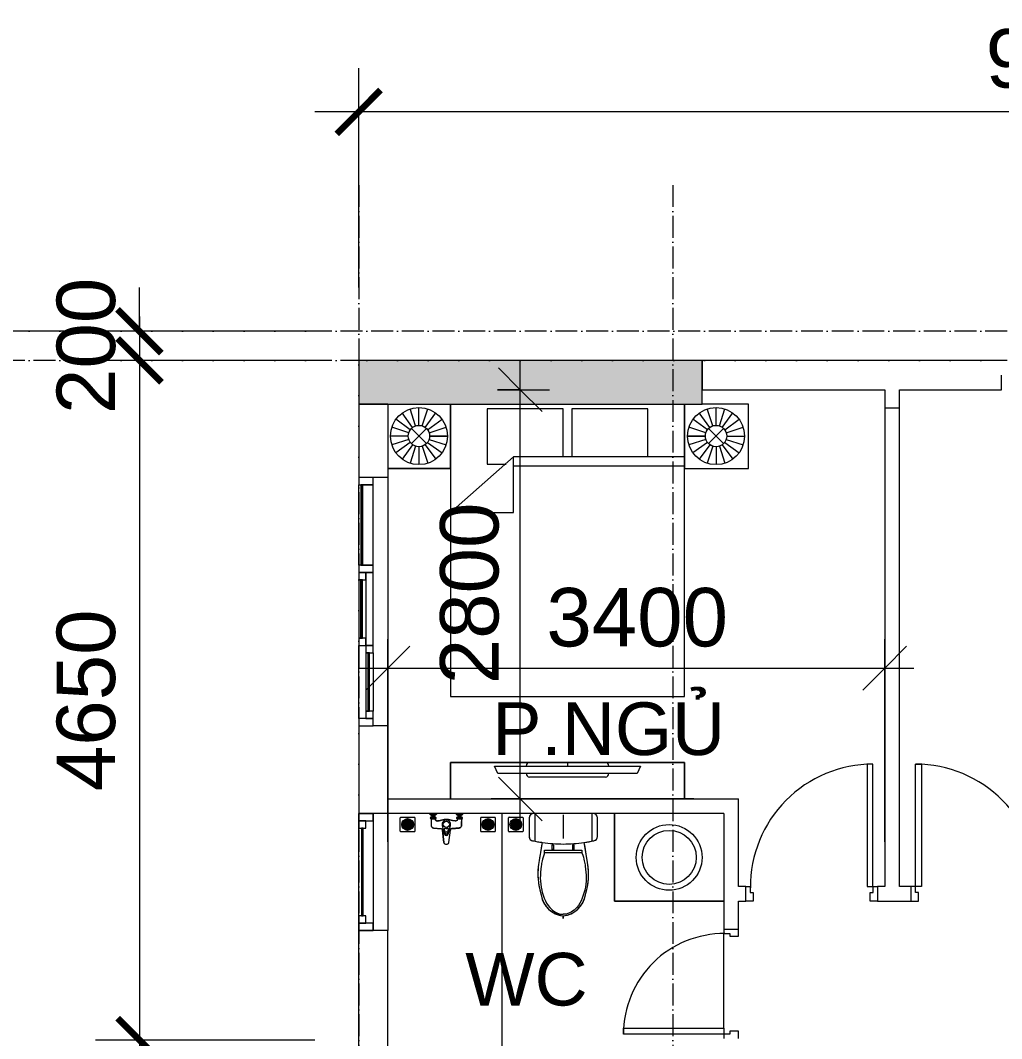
# Model space of a CAD drawing. Header units: millimetres. Extents: x -20215 to 101892, y -17414 to 45470.
# Drawn here: x -10815 to -4099, y 37760 to 44727 of the extents above; entities that cross this region are included whole.
import ezdxf

# ---------------------------------------------------------------- set-up
doc = ezdxf.new("R2010")
doc.units = ezdxf.units.MM
doc.linetypes.add('Grid Line', pattern=[4.2, 3, -0.6, 0, -0.6])
for name, color, linetype, lineweight in [('CHU', 181, 'Continuous', 5), ('CUA', 31, 'Continuous', 9), ('DIM', 1, 'Continuous', 5), ('DIM-200', 1, 'Continuous', 5), ('NET-CAT', 3, 'Continuous', 15), ('NET-THAY', 2, 'Continuous', 9), ('THIET BI', 44, 'Continuous', 5), ('THIET-BI', 44, 'Continuous', 5), ('TRUC', 225, 'Continuous', 5), ('X-COT HAM$0$LC.HA', 8, 'Continuous', 9)]:
    doc.layers.add(name, color=color, linetype=linetype, lineweight=lineweight)
doc.styles.add('Arial_1', font='arial_0.ttf', dxfattribs={"height": 400})
doc.styles.add('Arial_6', font='arial_0.ttf', dxfattribs={"height": 360})
doc.styles.add('TA1', font='arial_0.ttf')
doc.dimstyles.new('D_200_KTx2', dxfattribs={"dimtxt": 400, "dimasz": 300, "dimexe": 300, "dimexo": 300, "dimgap": 160, "dimtad": 1, "dimdec": 0, "dimzin": 9, "dimtxsty": 'TA1', "dimblk": 'ARCHTICK', "dimcen": 1, "dimdle": 300, "dimclrd": 256, "dimclre": 256, "dimclrt": 7, "dimadec": 0, "dimazin": 0, "dimtfac": 1, "dimtdec": 0, "dimtix": 1, "dimtmove": 1, "dimatfit": 3, "dimldrblk": 'ARCHTICK', "dimfxl": 0, "dimtolj": 1, "dimtzin": 0, "dimlwd": -1, "dimlwe": -1, "dimarcsym": 0})
doc.dimstyles.new('Diagonal_-_2mm_Arial', dxfattribs={"dimscale": 304.8, "dimtxt": 408.10376, "dimasz": 0.984252, "dimexe": 0.656168, "dimexo": 4.593176, "dimgap": 0.098425, "dimtad": 1, "dimdec": 0, "dimzin": 0, "dimdsep": 46, "dimtxsty": 'Arial_1', "dimblk1": 'OBLIQUE', "dimblk2": 'OBLIQUE', "dimsah": 1, "dimcen": 0.09, "dimdle": 0.656168, "dimazin": 0, "dimtfac": 1, "dimtdec": 4, "dimtix": 1, "dimtmove": 0, "dimatfit": 3, "dimfxl": 0, "dimtvp": 1, "dimtolj": 1, "dimtzin": 0, "dimlwd": 9, "dimlwe": 9, "dimarcsym": 0})

# ---------------------------------------------------------------- blocks, each defined once
blk = doc.blocks.new('ALC1807-ASCENT PLAZA-KET CAU_rvt-1-MẶT BẰNG TẦNG 4')
at = {"layer": 'X-COT HAM$0$LC.HA'}
h = blk.add_hatch(color=256, dxfattribs=at)
h.dxf.hatch_style = 1
h.paths.add_polyline_path([(-6149.5, 42099.9), (-6149.5, 42399.9), (-8499.5, 42399.9), (-8499.5, 42099.9)])
at = {"ltscale": 1000}
blk.add_lwpolyline([(-6149.5, 42099.9), (-6149.5, 42399.9), (-8499.5, 42399.9), (-8499.5, 42099.9)], close=True, dxfattribs=at)
blk = doc.blocks.new('CUA PHONG NGU - Type 1-1365721-MẶT BẰNG TẦNG 4')
at = {"layer": 'CUA'}
for p, q in [((-317.5, 890.3), (-277.5, 890.3)), ((-317.5, 52.3), (-317.5, 890.3)), ((-277.5, 890.3), (-277.5, 52.3)), ((-277.5, 52.3), (-317.5, 52.3))]:
    blk.add_line(p, q, dxfattribs=at)
at = {"layer": 'CUA', "lineweight": 5}
for p, q in [((-318.5, 52.3), (-348.5, 52.3)), ((-318.5, 11.3), (-318.5, 52.3)), ((-298.5, 11.3), (-318.5, 11.3)), ((-298.5, -47.7), (-298.5, 11.3)), ((521.5, 11.3), (501.5, 11.3)), ((501.5, 11.3), (501.5, -47.7)), ((551.5, 52.3), (521.5, 52.3)), ((521.5, 52.3), (521.5, 11.3)), ((-348.5, -47.7), (-298.5, -47.7)), ((501.5, -47.7), (551.5, -47.7))]:
    blk.add_line(p, q, dxfattribs=at)
blk.add_arc((-317.5, 52.3), 838, 359.5, 90, dxfattribs=at)
blk = doc.blocks.new('CUA PHONG NGU - Type 1-1365695-MẶT BẰNG TẦNG 4')
at = {"layer": 'CUA', "lineweight": 5}
for p, q in [((-348.5, 47.7), (-298.5, 47.7)), ((-298.5, 47.7), (-298.5, -11.3)), ((501.5, 47.7), (551.5, 47.7)), ((501.5, -11.3), (501.5, 47.7)), ((-318.5, -52.3), (-348.5, -52.3)), ((-318.5, -11.3), (-318.5, -52.3)), ((-298.5, -11.3), (-318.5, -11.3)), ((521.5, -11.3), (501.5, -11.3)), ((521.5, -52.3), (521.5, -11.3)), ((551.5, -52.3), (521.5, -52.3))]:
    blk.add_line(p, q, dxfattribs=at)
at = {"layer": 'CUA'}
for p, q in [((-277.5, -52.3), (-317.5, -52.3)), ((-317.5, -52.3), (-317.5, -890.3)), ((-277.5, -890.3), (-277.5, -52.3)), ((-317.5, -890.3), (-277.5, -890.3))]:
    blk.add_line(p, q, dxfattribs=at)
at = {"layer": 'CUA', "lineweight": 5}
blk.add_arc((-317.5, -52.3), 838, 270, 0.5, dxfattribs=at)
blk = doc.blocks.new('CUA WC - Type 1-1365096-MẶT BẰNG TẦNG 4')
at = {"layer": 'CUA'}
for p, q in [((-242.5, 740.3), (-202.5, 740.3)), ((-242.5, 52.3), (-242.5, 740.3)), ((-202.5, 740.3), (-202.5, 52.3)), ((-202.5, 52.3), (-242.5, 52.3))]:
    blk.add_line(p, q, dxfattribs=at)
at = {"layer": 'CUA', "lineweight": 5}
for p, q in [((-243.5, 52.3), (-273.5, 52.3)), ((-243.5, 11.3), (-243.5, 52.3)), ((-223.5, 11.3), (-243.5, 11.3)), ((-223.5, -47.7), (-223.5, 11.3)), ((446.5, 11.3), (426.5, 11.3)), ((426.5, 11.3), (426.5, -47.7)), ((476.5, 52.3), (446.5, 52.3)), ((446.5, 52.3), (446.5, 11.3)), ((-273.5, -47.7), (-223.5, -47.7)), ((426.5, -47.7), (476.5, -47.7))]:
    blk.add_line(p, q, dxfattribs=at)
blk.add_arc((-242.5, 52.3), 688, 359.5, 90, dxfattribs=at)
blk = doc.blocks.new('X-PHONG NGU 2 - X-PHONG NGU 2_Recovery_ 2-1759958-MẶT BẰNG TẦNG 4')
at = {"layer": 'CUA'}
for p, q in [((-800, 0), (-850, 0)), ((-850, 0), (-850, -100)), ((-250, 0), (-800, 0)), ((-800, 0), (-800, -75)), ((-800, -100), (-800, 0)), ((-250, -75), (-250, 0)), ((-200, 0), (-250, 0)), ((-250, 0), (-250, -100)), ((300, 0), (-200, 0)), ((-200, 0), (-200, -50)), ((-200, -100), (-200, 0)), ((300, -50), (300, 0)), ((350, 0), (300, 0)), ((300, 0), (300, -50)), ((350, -50), (350, 0)), ((350, 0), (750, 0)), ((800, 0), (750, 0)), ((750, 0), (750, -50)), ((850, 0), (800, 0)), ((800, 0), (800, -100)), ((800, -50), (800, 0)), ((850, -100), (850, 0)), ((-200, -50), (300, -50)), ((-150, -50), (-200, -50)), ((-200, -50), (-200, -100)), ((-150, -100), (-150, -50)), ((300, -50), (250, -50)), ((250, -50), (250, -100)), ((300, -50), (350, -50)), ((300, -100), (300, -50)), ((750, -25), (350, -25)), ((350, -25), (350, -35)), ((350, -35), (750, -35)), ((750, -35), (350, -35)), ((350, -35), (350, -50)), ((350, -50), (750, -50)), ((750, -35), (750, -25)), ((750, -50), (750, -35)), ((750, -50), (800, -50)), ((-850, -100), (-800, -100)), ((-250, -75), (-800, -75)), ((-800, -75), (-800, -85)), ((-800, -75), (-250, -75)), ((-800, -85), (-250, -85)), ((-250, -100), (-800, -100)), ((-250, -85), (-250, -75)), ((-250, -100), (-200, -100)), ((-200, -100), (-150, -100)), ((250, -75), (-150, -75)), ((-150, -75), (-150, -85)), ((-150, -85), (250, -85)), ((250, -85), (-150, -85)), ((-150, -85), (-150, -100)), ((-150, -100), (250, -100)), ((250, -85), (250, -75)), ((250, -100), (250, -85)), ((250, -100), (300, -100)), ((800, -100), (300, -100)), ((800, -100), (850, -100))]:
    blk.add_line(p, q, dxfattribs=at)
blk = doc.blocks.new('X-PHONG WC - X-PHONG WC 2-1722875-MẶT BẰNG TẦNG 4')
at = {"layer": 'CUA'}
for p, q in [((-350, 100), (-400, 100)), ((-400, 100), (-400, 0)), ((-400, 100), (400, 100)), ((-400, 0), (-400, 100)), ((-300, 100), (-350, 100)), ((-350, 100), (-350, 50)), ((-350, 0), (-350, 100)), ((-300, 50), (-300, 100)), ((300, 80), (-300, 80)), ((-300, 80), (-300, 70)), ((-300, 70), (300, 70)), ((350, 100), (300, 100)), ((300, 100), (300, 50)), ((300, 70), (300, 80)), ((350, 50), (350, 100)), ((400, 100), (350, 100)), ((350, 100), (350, 0)), ((400, 0), (400, 100)), ((400, 100), (400, 0)), ((-400, 0), (-350, 0)), ((400, 0), (-400, 0)), ((-350, 50), (-300, 50)), ((300, 50), (350, 50)), ((350, 0), (400, 0))]:
    blk.add_line(p, q, dxfattribs=at)
blk = doc.blocks.new('X-GIUONG - X-GIUONG 1-1305619-MẶT BẰNG TẦNG 4')
at = {"layer": 'THIET BI'}
for p, q in [((-1059.6, -158.2), (-1131.2, -59.5)), ((-1039.2, -147.8), (-1076.9, -31.8)), ((-1016.6, -144.2), (-1016.6, -22.2)), ((-993.9, -147.8), (-956.3, -31.8)), ((-973.5, -158.2), (-901.9, -59.5)), ((-800, -439), (-800, 0)), ((-800, 0), (-800, -2000)), ((-800, 0), (-800, -439)), ((-800, 0), (-800, -2000)), ((-550, -30), (-550, -410)), ((-30, -30), (-550, -30)), ((-30, -360), (-30, -30)), ((30, -30), (30, -360)), ((550, -30), (30, -30)), ((550, -360), (550, -30)), ((800, 0), (800, -439)), ((800, -2000), (800, 0)), ((800, 0), (800, -439)), ((800, -2000), (800, 0)), ((973.5, -158.2), (901.9, -59.5)), ((1239, 0), (921, 0)), ((1239, 0), (921, 0)), ((993.9, -147.8), (956.3, -31.8)), ((1016.6, -144.2), (1016.6, -22.2)), ((1039.2, -147.8), (1076.9, -31.8)), ((1059.6, -158.2), (1131.2, -59.5)), ((1239, -439), (1239, 0)), ((1239, -439), (1239, 0)), ((-1075.8, -174.4), (-1174.4, -102.7)), ((-957.4, -174.4), (-858.7, -102.7)), ((957.4, -174.4), (858.7, -102.7)), ((1075.8, -174.4), (1174.4, -102.7)), ((-1086.1, -194.8), (-1202.1, -157.1)), ((-1068.3, -269.1), (-964.8, -165.6)), ((-1068.3, -165.6), (-964.8, -269.1)), ((-947, -194.8), (-831, -157.1)), ((947, -194.8), (831, -157.1)), ((1068.3, -269.1), (964.8, -165.6)), ((1068.3, -165.6), (964.8, -269.1)), ((1086.1, -194.8), (1202.1, -157.1)), ((-1089.7, -217.4), (-1211.7, -217.4)), ((-1086.1, -240), (-1202.1, -277.7)), ((-1075.8, -260.4), (-1174.4, -332.1)), ((-1059.6, -276.6), (-1131.2, -375.2)), ((-973.5, -276.6), (-901.9, -375.2)), ((-957.4, -260.4), (-858.7, -332.1)), ((-947, -240), (-831, -277.7)), ((-943.4, -217.4), (-821.4, -217.4)), ((-821.4, -217.4), (-943.4, -217.4)), ((943.4, -217.4), (821.4, -217.4)), ((821.4, -217.4), (943.4, -217.4)), ((947, -240), (831, -277.7)), ((957.4, -260.4), (858.7, -332.1)), ((973.5, -276.6), (901.9, -375.2)), ((1059.6, -276.6), (1131.2, -375.2)), ((1075.8, -260.4), (1174.4, -332.1)), ((1086.1, -240), (1202.1, -277.7)), ((1089.7, -217.4), (1211.7, -217.4)), ((-1039.2, -287), (-1076.9, -402.9)), ((-1016.6, -290.5), (-1016.6, -412.5)), ((-993.9, -287), (-956.3, -402.9)), ((993.9, -287), (956.3, -402.9)), ((1016.6, -290.5), (1016.6, -412.5)), ((1039.2, -287), (1076.9, -402.9)), ((-370, -360), (-800, -740)), ((-550, -410), (-420, -410)), ((-370, -740), (-370, -360)), ((800, -360), (-370, -360)), ((-1229, -439), (-800, -439)), ((-800, -439), (-1229, -439)), ((-370, -420), (800, -420)), ((800, -439), (1239, -439)), ((800, -439), (1239, -439)), ((-800, -740), (-370, -740)), ((-800, -2000), (800, -2000)), ((-800, -2000), (800, -2000))]:
    blk.add_line(p, q, dxfattribs=at)
for centre, radius in [((-1016.6, -217.4), 195.1), ((1016.6, -217.4), 195.1), ((-1016.6, -217.4), 73.2), ((1016.6, -217.4), 73.2)]:
    blk.add_circle(centre, radius, dxfattribs=at)
blk = doc.blocks.new('X-TV - X-TV 3-1732778-MẶT BẰNG TẦNG 4')
at = {"layer": 'THIET BI'}
for p, q in [((1600, 250), (0, 250)), ((0, 250), (0, 0)), ((0, 250), (1600, 250)), ((0, 0), (0, 250)), ((300, 225), (1300, 225)), ((322.5, 175), (300, 225)), ((540, 250), (1060, 250)), ((800, 250), (800, 225)), ((1300, 225), (1277.5, 175)), ((1600, 0), (1600, 250)), ((1600, 250), (1600, 0)), ((1277.5, 175), (322.5, 175)), ((1060, 150), (540, 150))]:
    blk.add_line(p, q, dxfattribs=at)
for centre, start_param, end_param in [((540, 225), 0, 1.570796), ((1060, 225), 4.712389, 6.283185), ((540, 175), 1.570796, 3.141593), ((1060, 175), 3.141593, 4.712389)]:
    blk.add_ellipse(centre, major_axis=(0, 25), ratio=0.9, start_param=start_param, end_param=end_param, dxfattribs=at)
blk = doc.blocks.new('X-XI1 - X-XI-V14-MẶT BẰNG TẦNG 4')
at = {"layer": 'THIET-BI'}
for p, q in [((194.6, 0), (194.6, -186.1)), ((215, -2.1), (204.3, 0)), ((-230.6, -16.8), (-233.2, -33.2)), ((-233.2, -29), (-233.2, -157.9)), ((-233.2, -29), (-233.2, -157.9)), ((-233.2, -33.2), (-233.2, -45)), ((-233.2, -45), (-233.2, -157.9)), ((-227.9, -12.2), (-230.6, -16.8)), ((-222, -6.1), (-227.9, -12.2)), ((-212.4, -1.2), (-222, -6.1)), ((-204.3, 0), (-212.4, -1.2)), ((-194.6, 0), (-194.6, -185.7)), ((0, -9.4), (0, -169.7)), ((219.3, -4.2), (215, -2.1)), ((224.8, -8.5), (219.3, -4.2)), ((227.7, -12), (224.8, -8.5)), ((231.6, -19.3), (227.7, -12)), ((233.2, -29), (231.6, -19.3)), ((233.2, -157.9), (233.2, -29)), ((233.2, -157.9), (233.2, -29)), ((233.2, -157.9), (233.2, -29)), ((-233.2, -157.9), (-232.9, -162.1)), ((-232.9, -162.1), (-231, -169.1)), ((-231, -169.1), (-228, -174.5)), ((-228, -174.5), (-224.2, -178.9)), ((-224.2, -178.9), (-216.9, -183.9)), ((-216.9, -183.9), (-209.4, -186.4)), ((-209.4, -186.4), (-202.4, -187.7)), ((-202.4, -187.7), (-192, -189.7)), ((-192, -189.7), (-184.2, -191.1)), ((-184.2, -191.1), (-168, -193.8)), ((-168, -193.8), (-149.9, -196.6)), ((-143.8, -197.5), (-166.7, -335.2)), ((-143.8, -197.5), (-166.7, -335.2)), ((-149.9, -196.6), (-143.8, -197.5)), ((-143.8, -197.5), (-147.8, -221.1)), ((143.8, -197.5), (212.9, -185.5)), ((166.7, -335.2), (143.8, -197.5)), ((166.7, -335.2), (143.8, -197.5)), ((146.9, -216.1), (143.8, -197.5)), ((212.9, -185.5), (220.8, -181.7)), ((220.8, -181.7), (226.5, -176.5)), ((226.5, -176.5), (231.9, -166.7)), ((231.9, -166.7), (233.2, -157.9)), ((-155.3, -266.3), (-157.7, -280.9)), ((-147.8, -221.1), (-155.3, -266.3)), ((-127.7, -249.9), (127.7, -249.9)), ((-127.7, -267.8), (-127.7, -249.9)), ((-8.6, -267.8), (-127.7, -267.8)), ((-76.6, -213.5), (-66.1, -213.5)), ((-76.6, -245), (-76.6, -213.5)), ((-66.1, -245), (-76.6, -245)), ((-66.1, -213.5), (-66.1, -245)), ((127.7, -267.8), (-8.6, -267.8)), ((64, -213.5), (64, -245)), ((74.4, -213.5), (64, -213.5)), ((64, -245), (74.4, -245)), ((74.4, -245), (74.4, -213.5)), ((127.7, -249.9), (127.7, -267.8)), ((151.8, -245.3), (146.9, -216.1)), ((157.2, -277.8), (151.8, -245.3)), ((161.7, -304.9), (157.2, -277.8)), ((-164.6, -322), (-168.9, -349)), ((-161.5, -303.8), (-164.6, -322)), ((-157.7, -280.9), (-161.5, -303.8)), ((166.7, -335.2), (161.7, -304.9)), ((171.6, -371), (166.7, -335.2)), ((-172.5, -383), (-173.5, -402.2)), ((-173.5, -402.2), (-173.1, -436.1)), ((-171, -365.1), (-172.5, -383)), ((-168.9, -349), (-171, -365.1)), ((173.2, -395.8), (171.6, -371)), ((173.5, -426.5), (173.2, -395.8)), ((-173.1, -436.1), (-172.5, -446.5)), ((-172.5, -446.5), (-169.6, -474.8)), ((-169.6, -474.8), (-166.5, -495.3)), ((165.2, -502.3), (172.5, -446.5)), ((172.5, -446.5), (173.5, -426.5)), ((-166.5, -495.3), (-161.1, -520.9)), ((-161.1, -520.9), (-151.4, -555.9)), ((-151.4, -555.9), (-143.5, -587)), ((145.5, -581), (151.4, -555.9)), ((151.4, -555.9), (155.1, -543.7)), ((155.1, -543.7), (161.7, -518.5)), ((161.7, -518.5), (165.2, -502.3)), ((-143.5, -587), (-131.8, -612.8)), ((-131.8, -612.8), (-121.7, -628.9)), ((114.1, -638.9), (131.6, -613.2)), ((131.6, -613.2), (145.5, -581)), ((-121.7, -628.9), (-100.2, -653.8)), ((-100.2, -653.8), (-87.5, -664.8)), ((-87.5, -664.8), (-69.9, -676.9)), ((-69.9, -676.9), (-49.6, -687.2)), ((-49.6, -687.2), (-19.9, -696.9)), ((0, -700.2), (34.6, -692.9)), ((34.6, -692.9), (60.8, -681.9)), ((60.8, -681.9), (86, -665.9)), ((86, -665.9), (100.2, -653.8)), ((100.2, -653.8), (114.1, -638.9)), ((-19.9, -696.9), (0, -700.2)), ((0, -700.2), (0, -702.7)), ((0, -712.5), (0, -700.2)), ((0, -700.3), (0, -710.2)), ((0, -702.7), (0, -715.9)), ((0, -710.2), (0, -716.9)), ((0, -717.2), (0, -712.5)), ((0, -716.9), (0, -717.2))]:
    blk.add_line(p, q, dxfattribs=at)
for centre, radius, start, end in [((204.3, -29), 29, 360, 90), ((204.3, -29), 29, 0, 90), ((-204.3, -29), 29, 90, 180), ((-204.3, -29), 29, 90, 180), ((-204.3, -157.9), 29, 180, 259.85987), ((-204.3, -157.9), 29, 180, 259.85987), ((18.1, 960), 1168.8, 258.77622, 262.03475), ((18.1, 960), 1168.8, 258.77622, 262.03475), ((18.1, 960), 1168.8, 262.14467, 269.16333), ((-16, 957.7), 1166.4, 270.83748, 277.76826), ((-18.1, 960), 1168.8, 277.96525, 281.22378), ((-18.1, 960), 1168.8, 277.96525, 281.22378), ((204.3, -157.9), 29, 280.14013, 360), ((204.3, -157.9), 29, 280.14013, 0), ((287.1, -414.4), 460.7, 170.09406, 197.88556), ((287.1, -414.4), 460.7, 170.09406, 197.88556), ((-287.1, -414.4), 460.7, 342.11444, 9.90594), ((-287.1, -414.4), 460.7, 342.11444, 9.90594), ((18.2, -529.6), 171.6, 188.82666, 263.90979), ((18.2, -529.6), 171.6, 188.82666, 263.90979), ((-18.2, -529.6), 171.6, 276.09021, 351.17334), ((-18.2, -529.6), 171.6, 276.09021, 351.17334)]:
    blk.add_arc(centre, radius, start, end, dxfattribs=at)
for points in [[(-127.7, -267.8), (-143.4, -315.6), (-152.2, -364.8), (-160.3, -442.2), (-151, -516.8), (-129.6, -585.3), (-93.5, -652), (-37.5, -689.3), (-2.9, -689.4), (0, -689.4)], [(127.7, -267.8), (143.4, -315.6), (152.2, -364.8), (160.3, -442.2), (151, -516.8), (129.6, -585.3), (93.5, -652), (37.5, -689.3), (2.9, -689.4), (0, -689.4)]]:
    blk.add_open_spline(points, degree=3, knots=[12.724379, 12.724379, 12.724379, 12.724379, 75.096459, 151.912755, 228.70098, 282.501534, 351.034079, 439.49288, 447.51098, 447.51098, 447.51098, 447.51098], dxfattribs=at)
blk = doc.blocks.new('X-LA - X-LA 5-1486590-MẶT BẰNG TẦNG 4')
at = {"layer": 'THIET-BI'}
for p, q in [((-375, 0), (-375, -600)), ((-375, -600), (-375, 0)), ((-375, -600), (375, -600)), ((375, -600), (-375, -600))]:
    blk.add_line(p, q, dxfattribs=at)
for radius in [225, 185]:
    blk.add_circle((0, -300), radius, dxfattribs=at)
blk = doc.blocks.new('X-SEN - X-SEN-1305592-MẶT BẰNG TẦNG 4')
at = {"layer": 'THIET-BI'}
for p, q in [((-67.5, 0), (-112.5, 0)), ((-112.5, 0), (-112.5, -3.8)), ((-112.5, 0), (-67.5, 0)), ((-112.5, -3.8), (-112.5, 0)), ((-67.5, -3.8), (-67.5, 0)), ((-67.5, 0), (-67.5, -3.8)), ((112.5, 0), (67.5, 0)), ((67.5, 0), (67.5, -3.8)), ((67.5, 0), (67.5, -3.8)), ((112.5, 0), (67.5, 0)), ((112.5, -3.8), (112.5, 0)), ((112.5, -3.8), (112.5, 0)), ((-112.5, -3.8), (-99.9, -12.6)), ((-67.5, -3.8), (-112.5, -3.8)), ((-112.5, -3.8), (-99.9, -12.6)), ((-99.9, -25.3), (-107.2, -25.3)), ((-72.8, -25.3), (-107.2, -25.3)), ((-107.2, -34.3), (-105.1, -34.3)), ((-107.2, -34.3), (-72.8, -34.3)), ((-105.1, -34.3), (-105.1, -37.2)), ((-105.1, -34.3), (-105.1, -37.2)), ((-74.9, -34.3), (-105.1, -34.3)), ((-105.1, -37.2), (-74.9, -37.2)), ((-99.9, -12.6), (-99.9, -25.3)), ((-99.9, -12.6), (-80.1, -12.6)), ((-80.1, -12.6), (-99.9, -12.6)), ((-99.9, -12.6), (-99.9, -25.3)), ((-80.1, -12.6), (-67.5, -3.8)), ((-80.1, -12.6), (-67.5, -3.8)), ((-80.1, -25.3), (-80.1, -12.6)), ((-80.1, -25.3), (-80.1, -12.6)), ((-72.8, -25.3), (-80.1, -25.3)), ((-74.9, -37.2), (-74.9, -34.3)), ((-74.9, -34.3), (-72.8, -34.3)), ((-74.9, -37.2), (-74.9, -34.3)), ((67.5, -3.8), (80.1, -12.6)), ((112.5, -3.8), (67.5, -3.8)), ((67.5, -3.8), (80.1, -12.6)), ((80.1, -25.3), (72.8, -25.3)), ((107.2, -25.3), (72.8, -25.3)), ((72.8, -34.3), (74.9, -34.3)), ((72.8, -34.3), (107.2, -34.3)), ((74.9, -34.3), (74.9, -37.2)), ((74.9, -34.3), (74.9, -37.2)), ((105.1, -34.3), (74.9, -34.3)), ((74.9, -37.2), (105.1, -37.2)), ((80.1, -12.6), (80.1, -25.3)), ((99.9, -12.6), (80.1, -12.6)), ((80.1, -12.6), (99.9, -12.6)), ((99.9, -12.6), (80.1, -12.6)), ((80.1, -12.6), (80.1, -25.3)), ((99.9, -12.6), (112.5, -3.8)), ((99.9, -12.6), (112.5, -3.8)), ((99.9, -25.3), (99.9, -12.6)), ((99.9, -25.3), (99.9, -12.6)), ((107.2, -25.3), (99.9, -25.3)), ((105.1, -37.2), (105.1, -34.3)), ((105.1, -34.3), (107.2, -34.3)), ((105.1, -37.2), (105.1, -34.3)), ((-12.9, -141.7), (-27.6, -80.8)), ((-27.3, -113.1), (-17.5, -199.2)), ((-17.5, -199.2), (-27.3, -113.1)), ((-7.7, -139.6), (-13.8, -105.5)), ((7.7, -139.6), (13.8, -105.5)), ((12.9, -141.7), (27.6, -80.8)), ((17.5, -199.2), (27.3, -113.1)), ((17.5, -199.2), (27.3, -113.1))]:
    blk.add_line(p, q, dxfattribs=at)
for centre, radius in [((0, -73.2), 21.5), ((0, -130.1), 7.2)]:
    blk.add_circle(centre, radius, dxfattribs=at)
for centre, radius, start, end in [((-102.9, -29.8), 6.9, 148.02464, 211.97536), ((-102.9, -29.8), 6.9, 148.02464, 211.97536), ((-107.2, -27.1), 1.8, 90, 148.02464), ((-107.2, -27.1), 1.8, 90, 148.02464), ((-107.2, -32.5), 1.8, 211.97536, 270), ((-107.2, -32.5), 1.8, 211.97536, 270), ((-112.5, -29.8), 6.9, 319.28447, 40.71553), ((-94.4, -29.8), 6.9, 139.28447, 220.71553), ((-85.4, -29.8), 6.9, 319.28447, 40.71553), ((-67.5, -29.8), 6.9, 139.28447, 220.71553), ((-72.8, -27.1), 1.8, 31.97536, 90), ((-72.8, -27.1), 1.8, 31.97536, 90), ((-72.8, -32.5), 1.8, 270, 328.02464), ((-72.8, -32.5), 1.8, 270, 328.02464), ((-77.1, -29.8), 6.9, 328.02464, 31.97536), ((-77.1, -29.8), 6.9, 328.02464, 31.97536), ((-0.4, -73.2), 28.3, 89.25175, 195.66926), ((0.4, -73.2), 28.3, 344.33074, 90.74825), ((77.1, -29.8), 6.9, 148.02464, 211.97536), ((77.1, -29.8), 6.9, 148.02464, 211.97536), ((72.8, -27.1), 1.8, 90, 148.02464), ((72.8, -27.1), 1.8, 90, 148.02464), ((72.8, -32.5), 1.8, 211.97536, 270), ((72.8, -32.5), 1.8, 211.97536, 270), ((67.5, -29.8), 6.9, 319.28447, 40.71553), ((85.6, -29.8), 6.9, 139.28447, 220.71553), ((94.6, -29.8), 6.9, 319.28447, 40.71553), ((112.5, -29.8), 6.9, 139.28447, 220.71553), ((107.2, -27.1), 1.8, 31.97536, 90), ((107.2, -27.1), 1.8, 31.97536, 90), ((107.2, -32.5), 1.8, 270, 328.02464), ((107.2, -32.5), 1.8, 270, 328.02464), ((102.9, -29.8), 6.9, 328.02464, 31.97536), ((102.9, -29.8), 6.9, 328.02464, 31.97536), ((-9.4, -104.7), 4.5, 74.07034, 190.15556), ((-0.4, -73.2), 28.3, 254.07034, 270.74825), ((0.4, -73.2), 28.3, 269.25175, 285.92966), ((9.4, -104.7), 4.5, 349.84444, 105.92966), ((0, -191), 19.3, 205.0481, 334.9519), ((0, -191), 19.3, 205.0481, 334.9519), ((0, -134.7), 14.7, 208.41441, 331.58559), ((0, -136.6), 8.24, 201.12938, 338.87062)]:
    blk.add_arc(centre, radius, start, end, dxfattribs=at)
for points, knots in [([(-105.1, -37.2), (-105.1, -39.1), (-104.9, -42.9), (-104.7, -48.5), (-104.5, -54.2), (-104.2, -61.7), (-103.9, -68.4), (-103.8, -73.6), (-103.7, -75.5), (-103.7, -76.7), (-103.6, -77.6), (-103.6, -78.6), (-103.6, -79.8), (-103.6, -81), (-103.5, -81.8), (-103.5, -82.3), (-103.5, -82.6), (-103.4, -83), (-103.4, -83.5), (-103.3, -84.3), (-103.2, -85.5), (-103.1, -86.6), (-102.8, -87.6), (-102.6, -88.2), (-102.3, -88.9), (-101.9, -89.7), (-101.3, -90.8), (-100.6, -91.7), (-100, -92.5), (-99, -93.6), (-97.8, -94.7), (-96.2, -95.8), (-95, -96.6), (-93.7, -97.2), (-92.4, -97.7), (-91.2, -98.1), (-90.3, -98.4), (-89.6, -98.5), (-88.9, -98.7), (-88, -98.8), (-86.8, -99), (-85.6, -99.1), (-84.7, -99.1), (-84, -99.2), (-83.3, -99.3), (-82.3, -99.4), (-81.2, -99.5), (-79.7, -99.6), (-77.9, -99.8), (-75.5, -100), (-72.8, -100.2), (-70, -100.5), (-66.3, -100.8), (-61.6, -101.2), (-56, -101.5), (-51.7, -101.8), (-48.8, -101.9), (-47.3, -101.9), (-46.1, -101.9), (-45.1, -102), (-44.4, -102), (-43.6, -102), (-42.6, -102), (-41.4, -102), (-40.1, -102), (-39.3, -102.1), (-38.8, -102.1), (-38.5, -102.2), (-38.1, -102.2), (-37.6, -102.3), (-36.8, -102.4), (-35.6, -102.6), (-34.3, -103), (-33.2, -103.5), (-32.5, -104), (-31.7, -104.6), (-30.5, -105.7), (-29, -107.6), (-27.9, -110.1), (-27.4, -112), (-27.3, -113.1)], [0, 0, 0, 0, 0.041667, 0.083333, 0.125, 0.166667, 0.25, 0.270833, 0.28125, 0.291667, 0.296875, 0.302083, 0.3125, 0.322917, 0.328125, 0.330729, 0.333333, 0.335938, 0.338542, 0.34375, 0.354167, 0.364583, 0.369792, 0.375, 0.380208, 0.385417, 0.395833, 0.40625, 0.411458, 0.416667, 0.4375, 0.447917, 0.458333, 0.46875, 0.479167, 0.489583, 0.494792, 0.5, 0.505208, 0.510417, 0.520833, 0.53125, 0.536458, 0.541667, 0.546875, 0.552083, 0.5625, 0.572917, 0.583333, 0.604167, 0.625, 0.645833, 0.666667, 0.708333, 0.75, 0.791667, 0.802083, 0.8125, 0.822917, 0.828125, 0.833333, 0.838542, 0.84375, 0.854167, 0.864583, 0.869792, 0.872396, 0.875, 0.877604, 0.880208, 0.885417, 0.895833, 0.90625, 0.916667, 0.921875, 0.927083, 0.9375, 0.958333, 0.979167, 1, 1, 1, 1]), ([(-105.1, -37.2), (-104.5, -52.3), (-103.9, -68.7), (-103.3, -87.5), (-99.6, -93.9), (-92.4, -98.5), (-72.6, -100.1), (-54, -102.2), (-33.9, -102), (-28.7, -107.4), (-27.8, -111), (-27.3, -113.1)], [0, 0, 0, 0, 45.441328, 49.333631, 56.110562, 66.562664, 73.682324, 114.966912, 125.570438, 129.900151, 136.284558, 136.284558, 136.284558, 136.284558]), ([(0, -41), (-2, -40.9), (-5.6, -40.9), (-10.3, -41.2), (-14.4, -41.6), (-18, -42.2), (-21.2, -42.9), (-24.2, -43.7), (-27.1, -44.6), (-30, -45.4), (-32.9, -46.3), (-35.8, -47.2), (-38.8, -47.9), (-41.8, -48.6), (-45.1, -49.2), (-48.4, -49.8), (-51.8, -50.2), (-54.8, -50.5), (-56.9, -50.7), (-58.1, -50.8), (-59, -50.9), (-59.9, -51), (-60.8, -51), (-61.7, -51), (-62.4, -51), (-63, -51), (-63.6, -51), (-64.4, -50.9), (-65.1, -50.8), (-65.7, -50.7), (-66.1, -50.6), (-66.5, -50.5), (-67.1, -50.4), (-68.1, -50.1), (-69.1, -49.6), (-70.1, -49), (-71.1, -48.3), (-72, -47.4), (-72.8, -46.6), (-73.3, -45.8), (-73.8, -45.1), (-74.1, -44.3), (-74.4, -43.5), (-74.6, -42.6), (-74.7, -41.9), (-74.8, -41.3), (-74.8, -40.9), (-74.9, -40.4), (-74.9, -39.8), (-74.9, -38.8), (-74.9, -37.9), (-74.9, -37.2)], [0, 0, 0, 0, 0.041667, 0.083333, 0.125, 0.166667, 0.208333, 0.25, 0.291667, 0.333333, 0.375, 0.416667, 0.458333, 0.5, 0.541667, 0.583333, 0.625, 0.666667, 0.6875, 0.697917, 0.708333, 0.71875, 0.729167, 0.739583, 0.75, 0.755208, 0.760417, 0.770833, 0.78125, 0.786458, 0.791667, 0.796875, 0.802083, 0.8125, 0.833333, 0.84375, 0.854167, 0.875, 0.885417, 0.895833, 0.90625, 0.916667, 0.927083, 0.9375, 0.947917, 0.953125, 0.958333, 0.963542, 0.96875, 0.979167, 1, 1, 1, 1]), ([(-74.9, -37.2), (-74.9, -39.9), (-75, -44.9), (-67.9, -51.6), (-55.3, -50.7), (-39.4, -48.7), (-24.4, -43.4), (-11.8, -40.7), (0, -41)], [0, 0, 0, 0, 8.475038, 15.961674, 29.255673, 47.963091, 70.422589, 93.837243, 93.837243, 93.837243, 93.837243]), ([(74.9, -37.2), (74.9, -37.9), (74.9, -38.8), (74.9, -39.8), (74.9, -40.4), (74.8, -40.9), (74.8, -41.3), (74.7, -41.9), (74.6, -42.6), (74.4, -43.3), (74.3, -43.9), (74.1, -44.4), (73.8, -45.1), (73.3, -45.8), (72.8, -46.6), (72, -47.4), (71.1, -48.3), (70.1, -49), (69.1, -49.6), (68.1, -50.1), (67.1, -50.4), (66.5, -50.5), (66.1, -50.6), (65.7, -50.7), (65.1, -50.8), (64.4, -50.9), (63.5, -51), (62.7, -51), (62.1, -51), (61.5, -51), (60.8, -51), (59.9, -51), (59, -50.9), (58.1, -50.8), (56.9, -50.7), (54.8, -50.5), (51.8, -50.2), (47.2, -49.6), (41.8, -48.7), (36.8, -47.4), (32.9, -46.3), (30, -45.4), (27.1, -44.6), (24.2, -43.7), (21.2, -42.9), (18, -42.2), (14.4, -41.6), (10.3, -41.2), (5.6, -40.9), (2, -40.9), (0, -41)], [0, 0, 0, 0, 0.020833, 0.03125, 0.036458, 0.041667, 0.046875, 0.052083, 0.0625, 0.072917, 0.078125, 0.083333, 0.09375, 0.104167, 0.114583, 0.125, 0.145833, 0.15625, 0.166667, 0.1875, 0.197917, 0.203125, 0.208333, 0.213542, 0.21875, 0.229167, 0.239583, 0.25, 0.255208, 0.260417, 0.270833, 0.28125, 0.291667, 0.302083, 0.3125, 0.333333, 0.375, 0.416667, 0.5, 0.583333, 0.625, 0.666667, 0.708333, 0.75, 0.791667, 0.833333, 0.875, 0.916667, 0.958333, 1, 1, 1, 1]), ([(74.9, -37.2), (74.9, -39.9), (75, -44.9), (67.9, -51.6), (55.3, -50.7), (39.4, -48.7), (24.4, -43.4), (11.8, -40.7), (0, -41)], [0, 0, 0, 0, 8.475038, 15.961674, 29.255673, 47.963091, 70.422589, 93.837243, 93.837243, 93.837243, 93.837243]), ([(27.3, -113.1), (27.4, -112), (27.9, -110.1), (29, -107.6), (30.5, -105.7), (31.7, -104.6), (32.5, -104), (33.2, -103.5), (34.3, -103), (35.6, -102.6), (36.8, -102.4), (37.6, -102.3), (38.1, -102.2), (38.5, -102.2), (38.8, -102.1), (39.3, -102.1), (40.1, -102), (41.4, -102), (42.6, -102), (43.6, -102), (44.4, -102), (45.1, -102), (46.1, -101.9), (47.3, -101.9), (48.8, -101.9), (51.7, -101.8), (57.9, -101.4), (65.3, -100.9), (72.8, -100.2), (76.9, -99.8), (79.7, -99.6), (81.2, -99.5), (82.3, -99.4), (83.3, -99.3), (84, -99.2), (84.7, -99.1), (85.6, -99.1), (86.8, -99), (88, -98.8), (88.9, -98.7), (89.6, -98.5), (90.3, -98.4), (91.2, -98.1), (92.4, -97.7), (93.7, -97.2), (95, -96.6), (96.2, -95.8), (97.8, -94.7), (99.2, -93.4), (100.4, -91.9), (101.3, -90.8), (101.9, -89.7), (102.3, -88.9), (102.6, -88.2), (102.8, -87.6), (103.1, -86.6), (103.2, -85.5), (103.3, -84.3), (103.4, -83.5), (103.4, -83), (103.5, -82.6), (103.5, -82.3), (103.5, -81.8), (103.6, -81), (103.6, -79.8), (103.6, -78.6), (103.6, -77.6), (103.7, -76.7), (103.7, -75.5), (103.8, -73.6), (103.9, -70.3), (104.1, -65.5), (104.5, -54.2), (104.8, -44.8), (105.1, -37.2)], [0, 0, 0, 0, 0.020833, 0.041667, 0.0625, 0.072917, 0.078125, 0.083333, 0.09375, 0.104167, 0.114583, 0.119792, 0.122396, 0.125, 0.127604, 0.130208, 0.135417, 0.145833, 0.15625, 0.161458, 0.166667, 0.171875, 0.177083, 0.1875, 0.197917, 0.208333, 0.25, 0.333333, 0.375, 0.416667, 0.427083, 0.4375, 0.447917, 0.453125, 0.458333, 0.463542, 0.46875, 0.479167, 0.489583, 0.494792, 0.5, 0.505208, 0.510417, 0.520833, 0.53125, 0.541667, 0.552083, 0.5625, 0.583333, 0.59375, 0.604167, 0.614583, 0.619792, 0.625, 0.630208, 0.635417, 0.645833, 0.65625, 0.661458, 0.664062, 0.666667, 0.669271, 0.671875, 0.677083, 0.6875, 0.697917, 0.703125, 0.708333, 0.71875, 0.729167, 0.75, 0.791667, 0.833333, 1, 1, 1, 1]), ([(105.1, -37.2), (104.5, -52.3), (103.9, -68.7), (103.3, -87.5), (99.6, -93.9), (92.4, -98.5), (72.6, -100.1), (54, -102.2), (33.9, -102), (28.7, -107.4), (27.8, -111), (27.3, -113.1)], [0, 0, 0, 0, 45.441328, 49.333631, 56.110562, 66.562664, 73.682324, 114.966912, 125.570438, 129.900151, 136.284558, 136.284558, 136.284558, 136.284558])]:
    blk.add_open_spline(points, degree=3, knots=knots, dxfattribs=at)
blk = doc.blocks.new('X-PHEU - X-PHEU-1231512-MẶT BẰNG TẦNG 4')
at = {"layer": 'THIET-BI'}
for p, q in [((25, 29), (25, 121)), ((29, 125), (121, 125)), ((42.5, 90.5), (42.5, 59.5)), ((47.5, 51.8), (47.5, 98.2)), ((52.5, 103.1), (52.5, 46.9)), ((57.5, 43.5), (57.5, 106.5)), ((62.5, 108.8), (62.5, 41.2)), ((67.5, 39.8), (67.5, 110.2)), ((72.5, 110.9), (72.5, 78.1)), ((72.5, 71.9), (72.5, 39.1)), ((77.5, 78.1), (77.5, 110.9)), ((77.5, 39.1), (77.5, 71.9)), ((82.5, 110.2), (82.5, 39.8)), ((87.5, 41.2), (87.5, 108.8)), ((92.5, 106.5), (92.5, 43.5)), ((97.5, 46.9), (97.5, 103.1)), ((102.5, 98.2), (102.5, 51.8)), ((107.5, 59.5), (107.5, 90.5)), ((125, 121), (125, 29)), ((121, 25), (29, 25))]:
    blk.add_line(p, q, dxfattribs=at)
blk.add_circle((75, 75), 40, dxfattribs=at)
for centre, radius, start, end in [((29, 121), 4, 90, 180), ((75, 75), 36, 139.80824, 154.52563), ((75, 75), 36, 119.0853, 128.68219), ((75, 75), 36, 102.0247, 110.31751), ((75, 75), 4, 128.68219, 231.31781), ((75, 75), 36, 90, 93.98208), ((75, 75), 36, 86.01792, 90), ((75, 75), 4, 308.68219, 51.31781), ((75, 75), 36, 69.68249, 77.9753), ((75, 75), 36, 51.31781, 60.9147), ((75, 75), 36, 25.47437, 40.19176), ((121, 121), 4, 0, 90), ((29, 29), 4, 180, 270), ((75, 75), 36, 205.47437, 220.19176), ((75, 75), 36, 231.31781, 240.9147), ((75, 75), 36, 249.68249, 257.9753), ((75, 75), 36, 266.01792, 270), ((75, 75), 36, 270, 273.98208), ((75, 75), 36, 282.0247, 290.31751), ((75, 75), 36, 299.0853, 308.68219), ((75, 75), 36, 319.80824, 334.52563), ((121, 29), 4, 270, 360)]:
    blk.add_arc(centre, radius, start, end, dxfattribs=at)
blk = doc.blocks.new('DIMBLOCK45-MẶT BẰNG TẦNG 4')
at = {"layer": 'DIM-200', "lineweight": 9, "transparency": 16777216}
for p, q in [((-7393.3, 39199.9), (-7393.3, 42399.9)), ((-7393.3, 42199.9), (-7543.3, 42349.9)), ((-7549.5, 42199.9), (-7193.3, 42199.9)), ((-7393.3, 42199.9), (-7549.5, 42199.9)), ((-7393.3, 42199.9), (-7243.3, 42049.9)), ((-7393.3, 39399.9), (-7543.3, 39549.9)), ((-6205.5, 39399.9), (-7593.3, 39399.9)), ((-7393.3, 39399.9), (-7243.3, 39249.9)), ((-7393.3, 39399.9), (-6205.5, 39399.9))]:
    blk.add_line(p, q, dxfattribs=at)
at = {"layer": 'DIM-200', "color": 0, "lineweight": 9, "transparency": 16777216, "insert": (-7942.6, 40184.6), "char_height": 400, "width": 1476.708, "attachment_point": 1, "rotation": 90, "line_spacing_factor": 0.941778, "style": 'Arial_1'}
blk.add_mtext('2800', dxfattribs=at)
blk = doc.blocks.new('_Oblique')
at = {"color": 0, "linetype": 'ByBlock', "lineweight": -2}
blk.add_line((-0.5, -0.5), (0.5, 0.5), dxfattribs=at)
blk = doc.blocks.new('DIMBLOCK46-MẶT BẰNG TẦNG 4')
at = {"layer": 'DIM-200', "lineweight": 9, "transparency": 16777216}
for p, q in [((-8299.5, 39106.2), (-8299.5, 40494.1)), ((-4899.5, 39106.2), (-4899.5, 40494.1)), ((-8299.5, 40294.1), (-8149.5, 40444.1)), ((-4899.5, 40294.1), (-4749.5, 40444.1)), ((-8499.5, 40294.1), (-4699.5, 40294.1)), ((-8299.5, 40294.1), (-8449.5, 40144.1)), ((-8299.5, 40294.1), (-8299.5, 39106.2)), ((-4899.5, 40294.1), (-5049.5, 40144.1)), ((-4899.5, 40294.1), (-4899.5, 39106.2))]:
    blk.add_line(p, q, dxfattribs=at)
at = {"layer": 'DIM-200', "color": 0, "lineweight": 9, "transparency": 16777216, "insert": (-7214.8, 40843.4), "char_height": 400, "width": 1476.708, "attachment_point": 1, "line_spacing_factor": 0.941778, "style": 'Arial_1'}
blk.add_mtext('3400', dxfattribs=at)
blk = doc.blocks.new('_ARCHTICK')
at = {"color": 0, "linetype": 'ByBlock', "const_width": 0.15}
blk.add_lwpolyline([(-0.5, -0.5), (0.5, 0.5)], dxfattribs=at)
blk = doc.blocks.new('*D395')
at = {"layer": 'Defpoints', "color": 0, "transparency": 16777216}
for p in [(-8499.5, 42599.9), (-9999.5, 42399.9), (-8499.5, 42399.9)]:
    blk.add_point(p, dxfattribs=at)
at = {"layer": 'DIM', "transparency": 16777216}
for p, q in [((-9999.5, 42599.9), (-9999.5, 42899.9)), ((-8799.5, 42599.9), (-10299.5, 42599.9)), ((-9999.5, 42599.9), (-9999.5, 42399.9)), ((-8799.5, 42399.9), (-10299.5, 42399.9)), ((-9999.5, 42399.9), (-9999.5, 42099.9))]:
    blk.add_line(p, q, dxfattribs=at)
at = {"layer": 'DIM', "transparency": 16777216, "xscale": 300, "yscale": 300, "zscale": 300}
for p, rotation in [((-9999.5, 42599.9), 270), ((-9999.5, 42399.9), 90)]:
    blk.add_blockref('_ARCHTICK', p, dxfattribs=dict(at, rotation=rotation))
at = {"layer": 'DIM', "color": 7, "transparency": 16777216, "insert": (-10363.7, 42499.9), "char_height": 400, "attachment_point": 5, "rotation": 90, "style": 'TA1'}
blk.add_mtext('\\A1;200', dxfattribs=at)
blk = doc.blocks.new('*D396')
at = {"layer": 'Defpoints', "color": 0, "transparency": 16777216}
for p in [(-8499.5, 42399.9), (-9999.5, 37749.9), (-8499.5, 37749.9)]:
    blk.add_point(p, dxfattribs=at)
at = {"layer": 'DIM', "transparency": 16777216}
for p, q in [((-9999.5, 42699.9), (-9999.5, 37449.9)), ((-8799.5, 42399.9), (-10299.5, 42399.9)), ((-8799.5, 37749.9), (-10299.5, 37749.9))]:
    blk.add_line(p, q, dxfattribs=at)
at = {"layer": 'DIM', "transparency": 16777216, "xscale": 300, "yscale": 300, "zscale": 300}
for p, rotation in [((-9999.5, 42399.9), 90), ((-9999.5, 37749.9), 270)]:
    blk.add_blockref('_ARCHTICK', p, dxfattribs=dict(at, rotation=rotation))
at = {"layer": 'DIM', "color": 7, "transparency": 16777216, "insert": (-10363.7, 40074.9), "char_height": 400, "attachment_point": 5, "rotation": 90, "style": 'TA1'}
blk.add_mtext('\\A1;4650', dxfattribs=at)
blk = doc.blocks.new('*D397')
at = {"layer": 'Defpoints', "color": 0, "transparency": 16777216}
for p in [(-8499.5, 37749.9), (-9999.5, 32949.9), (-8499.5, 32949.9)]:
    blk.add_point(p, dxfattribs=at)
at = {"layer": 'DIM', "transparency": 16777216}
for p, q in [((-9999.5, 38049.9), (-9999.5, 32649.9)), ((-8799.5, 37749.9), (-10299.5, 37749.9)), ((-8799.5, 32949.9), (-10299.5, 32949.9))]:
    blk.add_line(p, q, dxfattribs=at)
at = {"layer": 'DIM', "transparency": 16777216, "xscale": 300, "yscale": 300, "zscale": 300}
for p, rotation in [((-9999.5, 37749.9), 90), ((-9999.5, 32949.9), 270)]:
    blk.add_blockref('_ARCHTICK', p, dxfattribs=dict(at, rotation=rotation))
at = {"layer": 'DIM', "color": 7, "transparency": 16777216, "insert": (-10363.7, 35349.9), "char_height": 400, "attachment_point": 5, "rotation": 90, "style": 'TA1'}
blk.add_mtext('\\A1;4800', dxfattribs=at)
blk = doc.blocks.new('*D415')
at = {"layer": 'Defpoints', "color": 0, "transparency": 16777216}
for p in [(-8499.5, 42599.9), (-11399.5, -0.1), (-8499.5, -0.1)]:
    blk.add_point(p, dxfattribs=at)
at = {"layer": 'DIM', "transparency": 16777216}
for p, q in [((-11399.5, 42899.9), (-11399.5, -300.1)), ((-8799.5, 42599.9), (-11699.5, 42599.9)), ((-8799.5, -0.1), (-11699.5, -0.1))]:
    blk.add_line(p, q, dxfattribs=at)
at = {"layer": 'DIM', "transparency": 16777216, "xscale": 300, "yscale": 300, "zscale": 300}
for p, rotation in [((-11399.5, 42599.9), 90), ((-11399.5, -0.1), 270)]:
    blk.add_blockref('_ARCHTICK', p, dxfattribs=dict(at, rotation=rotation))
at = {"layer": 'DIM', "color": 7, "transparency": 16777216, "insert": (-11763.7, 21299.9), "char_height": 400, "attachment_point": 5, "rotation": 90, "style": 'TA1'}
blk.add_mtext('\\A1;42600', dxfattribs=at)
blk = doc.blocks.new('*D358')
at = {"layer": 'Defpoints', "color": 0, "transparency": 16777216}
for p in [(-8499.5, 44099.9), (-8499.5, 42599.9), (1325.5, 42599.9)]:
    blk.add_point(p, dxfattribs=at)
at = {"layer": 'DIM', "transparency": 16777216}
for p, q in [((-8499.5, 42899.9), (-8499.5, 44399.9)), ((1325.5, 42899.9), (1325.5, 44399.9)), ((1625.5, 44099.9), (-8799.5, 44099.9))]:
    blk.add_line(p, q, dxfattribs=at)
at = {"layer": 'DIM', "transparency": 16777216, "xscale": 300, "yscale": 300, "zscale": 300, "rotation": 180}
blk.add_blockref('_ARCHTICK', (-8499.5, 44099.9), dxfattribs=at)
at = {"layer": 'DIM', "transparency": 16777216, "xscale": 300, "yscale": 300, "zscale": 300}
blk.add_blockref('_ARCHTICK', (1325.5, 44099.9), dxfattribs=at)
at = {"layer": 'DIM', "color": 7, "transparency": 16777216, "insert": (-3587, 44464.2), "char_height": 400, "attachment_point": 5, "style": 'TA1'}
blk.add_mtext('\\A1;9825', dxfattribs=at)

msp = doc.modelspace()

# ---------------------------------------------------------------- linework, layer by layer
at = {"layer": 'NET-CAT'}
for p, q in [((-4099.5, 42399.9), (-6149.5, 42399.9)), ((-6149.5, 42399.9), (-6149.5, 42199.9)), ((-4099.5, 42199.9), (-4099.5, 42299.9)), ((-6149.5, 42199.9), (-4899.5, 42199.9)), ((-4899.5, 42199.9), (-4899.5, 38799.9)), ((-4799.5, 42199.9), (-4099.5, 42199.9)), ((-4799.5, 38799.9), (-4799.5, 42199.9)), ((-8499.5, 42099.9), (-8499.5, 41599.9)), ((-8299.5, 42099.9), (-8499.5, 42099.9)), ((-8299.5, 42099.9), (-8299.5, 41599.9)), ((-4899.5, 42074.9), (-4799.5, 42074.9)), ((-8299.5, 41599.9), (-8399.5, 41599.9)), ((-8499.5, 39899.9), (-8499.5, 39299.9)), ((-8299.5, 39899.9), (-8399.5, 39899.9)), ((-8299.5, 39899.9), (-8299.5, 39399.9)), ((-8299.5, 39399.9), (-5899.5, 39399.9)), ((-5899.5, 38799.9), (-5899.5, 39399.9)), ((-8011.9, 39299.9), (-8299.5, 39299.9)), ((-7831.9, 39299.9), (-7966.9, 39299.9)), ((-5999.5, 39299.9), (-7786.9, 39299.9)), ((-5999.5, 39299.9), (-5999.5, 38509.9)), ((-5849.5, 38799.9), (-5899.5, 38799.9)), ((-5849.5, 38699.9), (-5849.5, 38799.9)), ((-4899.5, 38799.9), (-4949.5, 38799.9)), ((-4949.5, 38799.9), (-4949.5, 38699.9)), ((-4719.5, 38799.9), (-4799.5, 38799.9)), ((-4719.5, 38699.9), (-4719.5, 38799.9)), ((-5899.5, 38699.9), (-5849.5, 38699.9)), ((-5899.5, 38509.9), (-5899.5, 38699.9)), ((-4949.5, 38699.9), (-4719.5, 38699.9)), ((-8499.5, 36899.9), (-8499.5, 38499.9)), ((-8299.5, 37699.9), (-8299.5, 38499.9)), ((-5999.5, 38509.9), (-5899.5, 38509.9))]:
    msp.add_line(p, q, dxfattribs=at)
at = {"layer": 'NET-THAY'}
for p, q in [((-8299.5, 41599.9), (-8299.5, 39899.9)), ((-8299.5, 39299.9), (-8399.5, 39299.9)), ((-8299.5, 39299.9), (-8299.5, 38499.9)), ((-8299.5, 38499.9), (-8399.5, 38499.9)), ((-5999.5, 37830.9), (-5999.5, 38479.9))]:
    msp.add_line(p, q, dxfattribs=at)
at = {"layer": 'NET-THAY', "color": 7}
msp.add_line((-7519.5, 39299.9), (-7519.5, 37699.9), dxfattribs=at)
at = {"layer": 'TRUC', "linetype": 'Grid Line', "ltscale": 50}
for p, q in [((-8499.5, 43599.9), (-8499.5, -4500.1)), ((-6349.5, 43599.9), (-6349.5, -7167.6)), ((43000.5, 42599.9), (-11036.3, 42599.9)), ((43000.5, 42399.9), (-14407, 42399.9))]:
    msp.add_line(p, q, dxfattribs=at)

# ---------------------------------------------------------------- block references
at = {"layer": 'CUA'}
for name, p, rotation in [('X-PHONG NGU 2 - X-PHONG NGU 2_Recovery_ 2-1759958-MẶT BẰNG TẦNG 4', (-8399.5, 40749.9), 270.0000000000001), ('CUA PHONG NGU - Type 1-1365695-MẶT BẰNG TẦNG 4', (-5298, 38747.7), 180), ('X-PHONG WC - X-PHONG WC 2-1722875-MẶT BẰNG TẦNG 4', (-8399.5, 38899.9), 90.00000000000011), ('CUA WC - Type 1-1365096-MẶT BẰNG TẦNG 4', (-5947.2, 38033.5), 90.0000000000001)]:
    msp.add_blockref(name, p, dxfattribs=dict(at, rotation=rotation))
msp.add_blockref('CUA PHONG NGU - Type 1-1365721-MẶT BẰNG TẦNG 4', (-4370.9, 38747.7), dxfattribs=at)
at = {"layer": 'NET-CAT', "lineweight": 5}
msp.add_blockref('ALC1807-ASCENT PLAZA-KET CAU_rvt-1-MẶT BẰNG TẦNG 4', (0, 0), dxfattribs=at)
at = {"layer": 'THIET BI'}
for name, p in [('X-GIUONG - X-GIUONG 1-1305619-MẶT BẰNG TẦNG 4', (-7070.5, 42099.9)), ('X-TV - X-TV 3-1732778-MẶT BẰNG TẦNG 4', (-7870.5, 39399.9))]:
    msp.add_blockref(name, p, dxfattribs=at)
at = {"layer": 'THIET-BI'}
for name, p in [('X-SEN - X-SEN-1305592-MẶT BẰNG TẦNG 4', (-7899.4, 39299.9)), ('X-XI1 - X-XI-V14-MẶT BẰNG TẦNG 4', (-7099.5, 39299.9)), ('X-LA - X-LA 5-1486590-MẶT BẰNG TẦNG 4', (-6374.5, 39299.9)), ('X-PHEU - X-PHEU-1231512-MẶT BẰNG TẦNG 4', (-8239.5, 39149.9)), ('X-PHEU - X-PHEU-1231512-MẶT BẰNG TẦNG 4', (-7689.5, 39149.9)), ('X-PHEU - X-PHEU-1231512-MẶT BẰNG TẦNG 4', (-7499.5, 39149.9))]:
    msp.add_blockref(name, p, dxfattribs=at)

# ---------------------------------------------------------------- texts
at = {"layer": 'CHU', "color": 7, "char_height": 360, "attachment_point": 3, "line_spacing_factor": 0.936439, "style": 'Arial_6'}
for s, insert, width in [('\\pt2540.0016,5079.9996,7620.0012,10159.9992,12700.0008,15239.9988,17780.0004,20319.9984,22860,25400.0016,27939.9996,30480.0012,33019.9992,35560.0008,38099.9988,40640.0004,43179.9984,45720,48260.0016,50799.9996,53340.0012,55879.9992,58420.0008,60959.9988,63500.0004,66039.9984,68580,71120.0016,73659.9996,76200.0012,78739.9992,81280.0008;P.NGỦ', (-5991.7, 40060.2), 1577.62), ('\\pt2540.0016,5079.9996,7620.0012,10159.9992,12700.0008,15239.9988,17780.0004,20319.9984,22860,25400.0016,27939.9996,30480.0012,33019.9992,35560.0008,38099.9988,40640.0004,43179.9984,45720,48260.0016,50799.9996,53340.0012,55879.9992,58420.0008,60959.9988,63500.0004,66039.9984,68580,71120.0016,73659.9996,76200.0012,78739.9992,81280.0008;WC', (-6932.6, 38346.6), 868.6)]:
    msp.add_mtext(s, dxfattribs=dict(at, insert=insert, width=width))

# ---------------------------------------------------------------- dimensions: what is measured, and where the dimension line sits
at = {"layer": 'DIM'}
dim = msp.add_linear_dim(base=(-8499.5, 44099.9), p1=(1325.5, 42599.9), p2=(-8499.5, 42599.9), dimstyle='D_200_KTx2', dxfattribs=at)
dim.commit()
dim.dimension.update_dxf_attribs({"geometry": '*D358', "text_midpoint": (-3587, 44464.2)})
for base, p1, p2, picture, middle in [((-9999.5, 42399.9), (-8499.5, 42599.9), (-8499.5, 42399.9), '*D395', (-10363.7, 42499.9)), ((-11399.5, -0.1), (-8499.5, 42599.9), (-8499.5, -0.1), '*D415', (-11763.7, 21299.9)), ((-9999.5, 37749.9), (-8499.5, 42399.9), (-8499.5, 37749.9), '*D396', (-10363.7, 40074.9)), ((-9999.5, 32949.9), (-8499.5, 37749.9), (-8499.5, 32949.9), '*D397', (-10363.7, 35349.9))]:
    dim = msp.add_linear_dim(base=base, p1=p1, p2=p2, angle=90, dimstyle='D_200_KTx2', dxfattribs=at)
    dim.commit()
    dim.dimension.update_dxf_attribs({"geometry": picture, "text_midpoint": middle})
at = {"layer": 'DIM', "lineweight": 9}
dim = msp.add_linear_dim(base=(-7393.3, 42199.9), p1=(-7605.5, 39399.9), p2=(-6149.5, 42199.9), angle=90, dimstyle='Diagonal_-_2mm_Arial', override={"dimpost": '<>', "dimfxl": 3155.925866}, dxfattribs=at)
dim.commit()
dim.dimension.update_dxf_attribs({"geometry": 'DIMBLOCK45-MẶT BẰNG TẦNG 4', "text_midpoint": (-7627.5, 40799.9)})
dim = msp.add_linear_dim(base=(-4899.5, 40294.1), p1=(-8299.5, 40506.2), p2=(-4899.5, 40506.2), dimstyle='Diagonal_-_2mm_Arial', override={"dimpost": '<>', "dimfxl": 3399.999988}, dxfattribs=at)
dim.commit()
dim.dimension.update_dxf_attribs({"geometry": 'DIMBLOCK46-MẶT BẰNG TẦNG 4', "text_midpoint": (-6599.5, 40528.4)})

doc.saveas('drawing.dxf')
